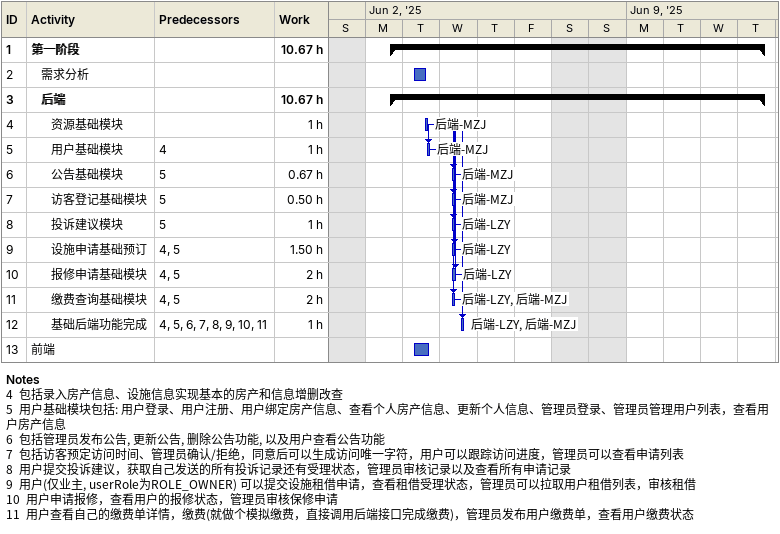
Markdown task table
| ID | Level | Task | Start | Finish | Predecessors | Resources | Work (h) |
|---|---|---|---|---|---|---|---|
| 1 | 1 | **第一阶段** | 2025-06-02 | 2025-06-12 |  |  | 10.67 |
| 2 | 2 | 需求分析 | 2025-06-03 | 2025-06-03 |  |  |  |
| 3 | 2 | **后端** | 2025-06-02 | 2025-06-12 |  |  | 10.67 |
| 4 | 3 | 资源基础模块 | 2025-06-03 | 2025-06-03 |  | 后端-MZJ | 1 |
| 5 | 3 | 用户基础模块 | 2025-06-03 | 2025-06-03 | 4 | 后端-MZJ | 1 |
| 6 | 3 | 公告基础模块 | 2025-06-04 | 2025-06-04 | 5 | 后端-MZJ | 0.67 |
| 7 | 3 | 访客登记基础模块 | 2025-06-04 | 2025-06-04 | 5 | 后端-MZJ | 0.50 |
| 8 | 3 | 投诉建议模块 | 2025-06-04 | 2025-06-04 | 5 | 后端-LZY | 1 |
| 9 | 3 | 设施申请基础预订 | 2025-06-04 | 2025-06-04 | 4, 5 | 后端-LZY | 1.50 |
| 10 | 3 | 报修申请基础模块 | 2025-06-04 | 2025-06-04 | 4, 5 | 后端-LZY | 2 |
| 11 | 3 | 缴费查询基础模块 | 2025-06-04 | 2025-06-04 | 4, 5 | 后端-LZY, 后端-MZJ | 2 |
| 12 | 3 | 基础后端功能完成 | 2025-06-04 | 2025-06-04 | 4, 5, 6, 7, 8, 9, 10, 11 | 后端-LZY, 后端-MZJ | 1 |
| 13 | 1 | 前端 | 2025-06-03 | 2025-06-03 |  |  |  |

Notes
- 4: 包括录入房产信息、设施信息实现基本的房产和信息增删改查
- 5: 用户基础模块包括: 用户登录、用户注册、用户绑定房产信息、查看个人房产信息、更新个人信息、管理员登录、管理员管理用户列表，查看用户房产信息
- 6: 包括管理员发布公告, 更新公告, 删除公告功能, 以及用户查看公告功能
- 7: 包括访客预定访问时间、管理员确认/拒绝，同意后可以生成访问唯一字符，用户可以跟踪访问进度，管理员可以查看申请列表
- 8: 用户提交投诉建议，获取自己发送的所有投诉记录还有受理状态，管理员审核记录以及查看所有申请记录
- 9: 用户(仅业主, userRole为ROLE_OWNER) 可以提交设施租借申请，查看租借受理状态，管理员可以拉取用户租借列表，审核租借
- 10: 用户申请报修，查看用户的报修状态，管理员审核保修申请
- 11: 用户查看自己的缴费单详情，缴费(就做个模拟缴费，直接调用后端接口完成缴费)，管理员发布用户缴费单，查看用户缴费状态
